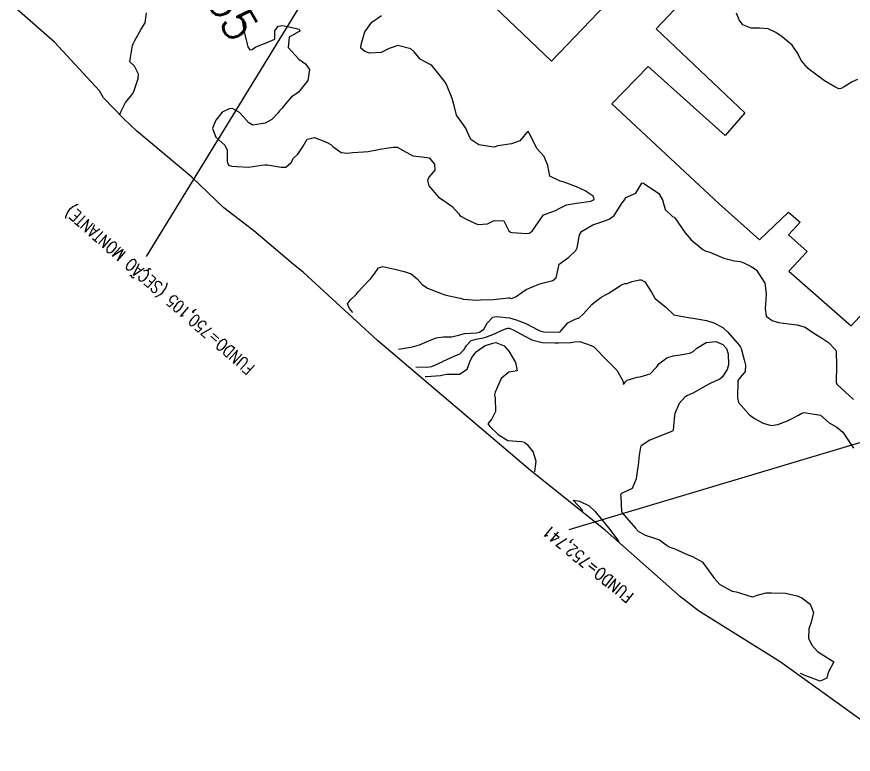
# Model space of a CAD drawing. Header units: metres. Extents: x 307586 to 320046, y 7427249 to 7434250.
# Drawn here: x 318223 to 318324.8, y 7429988.9 to 7430078.7 of the extents above; entities that cross this region are included whole.
import ezdxf
from ezdxf.enums import TextEntityAlignment as Align

# ---------------------------------------------------------------- set-up
doc = ezdxf.new("R2010")
doc.units = ezdxf.units.M
doc.header["$MEASUREMENT"] = 0
doc.linetypes.add('CONTINUO', pattern=[0])
for name, color, linetype in [('Area', 45, 'Continuous'), ('Cotas', 45, 'Continuous'), ('Curvas de Nivel 1m', 11, 'Continuous'), ('Curvas de Nivel 5m', 15, 'Continuous'), ('Edificações', 30, 'Continuous'), ('TEXTO', 45, 'Continuous'), ('Vias Primárias', 230, 'Continuous')]:
    doc.layers.add(name, color=color, linetype=linetype)
doc.styles.add('ROMANS', font='romans', dxfattribs={"height": 0.2})
doc.styles.add('Style-STANDARD', font='STANDARD.shx')

msp = doc.modelspace()

# ---------------------------------------------------------------- linework, layer by layer
at = {"layer": 'Area'}
msp.add_polyline3d([(318331.5, 7429988.89, 757.29), (318315.89, 7430000.13, 759.22), (318305.94, 7430006.34, 758.45), (318303.78, 7430008.06, 759.66), (318294.59, 7430016.17, 758.2), (318285.49, 7430023.45, 759.44), (318266.89, 7430039.24, 757.09), (318257.81, 7430047.58, 755.68), (318256.64, 7430048.5, 755.45), (318251.83, 7430052.59, 755.98), (318248.18, 7430055.4, 755.26), (318244.26, 7430059.16, 755.07), (318237.52, 7430064.78, 755.84), (318236, 7430066.26, 755.43), (318233.51, 7430068.78, 755.1), (318233.03, 7430069.67, 755.19), (318227.53, 7430075.57, 755.21), (318222.95, 7430079.6, 754.85)], dxfattribs=at)
at = {"layer": 'Curvas de Nivel 1m', "flags": 128}
for points, elevation in [([(318325.29, 7430071.03), (318324.67, 7430070.73), (318323.67, 7430070.13), (318323.42, 7430069.98), (318323.27, 7430069.93), (318323.05, 7430069.91), (318322.55, 7430070.14), (318321.28, 7430070.86), (318319.54, 7430072.18), (318319.3, 7430072.38), (318318.47, 7430073.35), (318318.06, 7430074.2), (318317.34, 7430075.2), (318316.14, 7430076.22), (318315.36, 7430076.77), (318314.42, 7430077.18), (318313.36, 7430077.28), (318312.37, 7430077.27), (318311.37, 7430077.7), (318310.9, 7430078.28), (318310.58, 7430079.09)], 756), ([(318263.86, 7430042.65), (318263.47, 7430043.16), (318263.21, 7430043.72), (318263.59, 7430044.21), (318264.26, 7430044.84), (318264.56, 7430045.24), (318264.97, 7430045.66), (318266.08, 7430046.81), (318266.45, 7430047.34), (318267, 7430048.1), (318267.54, 7430048.26), (318269, 7430047.94), (318270.11, 7430047.66), (318270.99, 7430047.36), (318271.71, 7430046.75), (318272.3, 7430046.06), (318272.97, 7430045.63), (318274.73, 7430044.95), (318274.96, 7430044.85), (318275.07, 7430044.82), (318275.61, 7430044.7), (318276.74, 7430044.47), (318276.96, 7430044.41), (318277.34, 7430044.29), (318278.96, 7430044.18), (318279.41, 7430044.21), (318280.96, 7430044.27), (318282.81, 7430044.46), (318282.96, 7430044.44), (318283.21, 7430044.36), (318283.76, 7430044.6), (318284.46, 7430045.1), (318284.97, 7430045.45), (318286.51, 7430046.1), (318286.98, 7430046.25), (318287.23, 7430046.31), (318288.21, 7430046.55), (318288.63, 7430046.9), (318289.01, 7430048.54), (318290.15, 7430049.4), (318291.03, 7430050.22), (318291.18, 7430050.52), (318291.46, 7430052.11), (318291.7, 7430052.51), (318293.07, 7430053.33), (318293.94, 7430053.61), (318295.08, 7430054.02), (318295.7, 7430054.46), (318296.66, 7430056.01), (318296.97, 7430056.44), (318297.02, 7430056.53), (318297.11, 7430056.67), (318298.33, 7430057.21), (318299.05, 7430058.42), (318299.13, 7430058.46), (318299.25, 7430058.42), (318301.11, 7430057.14), (318301.59, 7430056.39), (318301.91, 7430055.21), (318302.77, 7430054.37), (318302.99, 7430054.28), (318303.08, 7430054.18), (318304.32, 7430052.36), (318305.05, 7430051.51), (318306.5, 7430050.33), (318306.85, 7430050.14), (318307.03, 7430050.11), (318307.33, 7430050.01), (318309.02, 7430049.28), (318310.34, 7430048.96), (318311.02, 7430048.86), (318311.46, 7430048.71), (318312.35, 7430048.26), (318312.78, 7430048.02), (318313.01, 7430047.83), (318314.01, 7430046.24), (318314.21, 7430045), (318314.14, 7430044.24), (318314.07, 7430043.12), (318314.21, 7430042.24), (318314.93, 7430041.69), (318315.68, 7430041.47), (318316.93, 7430041.28), (318317.96, 7430041.16), (318318.92, 7430040.88), (318320.01, 7430040.17), (318320.91, 7430039.57), (318321.76, 7430039), (318322.64, 7430038.13), (318322.71, 7430037.95), (318322.76, 7430036.13), (318322.7, 7430034.28), (318322.71, 7430034.13), (318322.75, 7430034.03), (318322.84, 7430033.92), (318324.77, 7430032.11), (318324.82, 7430032.08)], 756), ([(318269.45, 7430038.21), (318270.89, 7430038.45), (318271.15, 7430038.5), (318271.97, 7430038.74), (318272.9, 7430039.13), (318274.02, 7430039.6), (318274.9, 7430039.72), (318275.91, 7430039.7), (318276.91, 7430039.94), (318277.47, 7430040.11), (318278.91, 7430040.2), (318279.3, 7430040.27), (318279.8, 7430040.65), (318280.22, 7430041.35), (318280.93, 7430042.08), (318281.37, 7430042.2), (318282.93, 7430042.02), (318283.75, 7430041.78), (318284.92, 7430041.31), (318286.4, 7430040.57), (318286.74, 7430040.39), (318286.91, 7430040.34), (318287.14, 7430040.33), (318288.91, 7430040.29), (318289.12, 7430040.33), (318289.33, 7430040.54), (318290.04, 7430041.42), (318290.93, 7430041.86), (318291.42, 7430042.02), (318291.95, 7430042.5), (318292.95, 7430043.66), (318293.43, 7430044.01), (318294.08, 7430044.48), (318294.64, 7430044.8), (318294.97, 7430044.97), (318296.58, 7430046.04), (318296.98, 7430046.2), (318297.22, 7430046.2), (318297.88, 7430046.43), (318298.78, 7430046.63), (318298.99, 7430046.63), (318299.4, 7430046.42), (318300.22, 7430045.16), (318300.65, 7430044.4), (318300.96, 7430044.14), (318301.92, 7430043.35), (318302.94, 7430042.37), (318304.94, 7430042), (318305.31, 7430041.97), (318306.93, 7430041.71), (318307.83, 7430041.41), (318308.92, 7430040.85), (318309.53, 7430040.29), (318310.9, 7430038.69), (318311.08, 7430038.46), (318311.15, 7430038.28), (318311.51, 7430036.9), (318311.66, 7430036.27), (318311.63, 7430035.5), (318310.85, 7430034.56), (318310.75, 7430034.38), (318310.73, 7430034.28), (318310.7, 7430032.4), (318310.71, 7430032.28), (318310.81, 7430031.72), (318312.12, 7430030.26), (318312.5, 7430029.96), (318312.79, 7430029.77), (318313.83, 7430029.19), (318314.78, 7430028.92), (318315.6, 7430029.03), (318316.79, 7430029.5), (318317.26, 7430029.73), (318318.13, 7430030.19), (318318.55, 7430030.43), (318318.8, 7430030.49), (318320.79, 7430030.16), (318321.87, 7430029.23), (318322.78, 7430028.69), (318323.51, 7430028.12), (318324.75, 7430026.28), (318324.81, 7430026.17)], 757), ([(318271.56, 7430036.04), (318272.86, 7430036.01), (318273.47, 7430036.11), (318274.82, 7430036.71), (318274.85, 7430036.73), (318274.86, 7430036.74), (318276.22, 7430037.35), (318276.88, 7430037.64), (318277.41, 7430038.15), (318277.72, 7430038.67), (318278.29, 7430039.27), (318278.9, 7430039.42), (318279.93, 7430039.62), (318280.91, 7430040.01), (318282.35, 7430040.62), (318282.76, 7430040.77), (318282.92, 7430040.76), (318283.3, 7430040.61), (318284.9, 7430039.74), (318285.68, 7430039.36), (318286.9, 7430039.02), (318288.46, 7430038.98), (318288.9, 7430038.97), (318290.41, 7430039.01), (318290.9, 7430039.11), (318291.52, 7430039.14), (318292.89, 7430038.67), (318293.2, 7430038.49), (318294.87, 7430036.77), (318295.19, 7430036.47), (318296.03, 7430035.63), (318296.72, 7430034.44), (318296.74, 7430034.34), (318296.84, 7430033.9), (318297.06, 7430034.22), (318297.25, 7430034.44), (318298.47, 7430034.8), (318298.85, 7430034.82), (318300.05, 7430035.21), (318300.86, 7430036.06), (318301.12, 7430036.4), (318302.1, 7430037.15), (318302.88, 7430037.38), (318303.74, 7430037.5), (318304.88, 7430037.7), (318305.3, 7430037.93), (318305.75, 7430038.34), (318306.9, 7430039), (318308.07, 7430039.14), (318308.9, 7430038.79), (318309.35, 7430038.3), (318309.56, 7430037.62), (318309.59, 7430036.29), (318309.44, 7430035.72), (318308.85, 7430034.8), (318308.57, 7430034.57), (318308, 7430034.31), (318307.23, 7430033.93), (318306.84, 7430033.73), (318305.35, 7430032.87), (318304.83, 7430032.64), (318304.6, 7430032.58), (318304.28, 7430032.36), (318303.6, 7430031.58), (318303.07, 7430030.37), (318303.02, 7430030.13), (318302.87, 7430028.37), (318302.85, 7430028.29), (318302.77, 7430028.23), (318301.46, 7430027.69), (318300.76, 7430027.41), (318300.04, 7430027.12), (318298.98, 7430026.42), (318298.89, 7430026.27), (318298.73, 7430025.3), (318298.65, 7430024.49), (318298.64, 7430024.42), (318298.4, 7430022.73), (318298.37, 7430022.42), (318297.87, 7430021.24), (318296.68, 7430020.67), (318296.52, 7430020.6), (318296.47, 7430020.44), (318296.48, 7430020.25), (318296.57, 7430018.44), (318296.65, 7430018.28), (318298.27, 7430016.42), (318298.62, 7430016.05), (318299.48, 7430015.55), (318300.61, 7430015.18), (318301.19, 7430014.98), (318302.02, 7430014.38), (318302.38, 7430014.15), (318302.6, 7430014.08), (318303.07, 7430013.89), (318304.59, 7430013.22), (318305.23, 7430012.98), (318306.4, 7430012.32), (318306.58, 7430012.12), (318307.86, 7430010.31), (318308.55, 7430009.56), (318310.06, 7430008.76), (318310.54, 7430008.65), (318310.84, 7430008.58), (318311.83, 7430008.26), (318312.37, 7430008.09), (318312.53, 7430008.07), (318312.68, 7430008.1), (318313.11, 7430008.24), (318314.21, 7430008.56), (318314.54, 7430008.56), (318314.85, 7430008.54), (318316.54, 7430008.52), (318317.95, 7430008.19), (318318.53, 7430007.92), (318319.53, 7430007.18), (318319.96, 7430006.16), (318319.68, 7430004.97), (318319.38, 7430004.17), (318319.35, 7430003.04), (318319.75, 7430002.16), (318320.45, 7430001.4), (318322.43, 7430000.13), (318321.72, 7429998.84), (318321.57, 7429998.14), (318320.76, 7429997.8), (318319.01, 7429998.44), (318318.37, 7429998.71)], 758), ([(318272.68, 7430034.89), (318272.84, 7430034.89), (318274.55, 7430035.01), (318274.85, 7430035.07), (318275.3, 7430035.15), (318276.85, 7430035.16), (318277.77, 7430035.76), (318278.11, 7430036.67), (318278.34, 7430037.2), (318278.88, 7430037.89), (318279.33, 7430038.21), (318279.97, 7430038.65), (318280.66, 7430038.87), (318280.9, 7430038.95), (318281.28, 7430039.02), (318282.28, 7430038.62), (318282.88, 7430037.95), (318283.68, 7430036.6), (318283.89, 7430035.57), (318282.85, 7430035.42), (318281.93, 7430034.62), (318281.18, 7430032.99), (318281.13, 7430032.64), (318281.21, 7430032.24), (318281.25, 7430030.63), (318280.78, 7430029.71), (318280.29, 7430029.13), (318280.55, 7430028.8), (318281.58, 7430027.81), (318282.75, 7430027.07), (318284.4, 7430026.95), (318284.75, 7430026.88), (318285.11, 7430026.58), (318285.83, 7430025.67), (318286.16, 7430024.57), (318285.99, 7430023.29)], 759), ([(318291.89, 7430018.57), (318290.7, 7430019.83), (318291.48, 7430019.69), (318292.66, 7430019.13), (318293.35, 7430018.48), (318294.63, 7430016.91), (318294.99, 7430016.46), (318296.27, 7430014.78)], 759)]:
    msp.add_lwpolyline(points, dxfattribs=dict(at, elevation=elevation))
at = {"layer": 'Curvas de Nivel 5m', "elevation": 755, "flags": 128}
for points in [[(318235.56, 7430066.84), (318235.65, 7430067.19), (318236.21, 7430068.21), (318236.97, 7430069.17), (318237.1, 7430069.33), (318237.26, 7430069.68), (318237.74, 7430071.16), (318237.78, 7430071.67), (318237.29, 7430072.64), (318236.74, 7430073.18), (318236.79, 7430073.69), (318237.05, 7430075.17), (318237.13, 7430075.36), (318237.33, 7430075.76), (318238.11, 7430077.16), (318238.57, 7430077.94), (318238.75, 7430079.15)], [(318250.22, 7430079.01), (318250.42, 7430077.95), (318250.58, 7430077.01), (318251, 7430075.33), (318251.09, 7430075), (318251.32, 7430074.63), (318251.62, 7430074.69), (318252.08, 7430074.99), (318253.33, 7430075.49), (318254.37, 7430075.92), (318254.39, 7430076.96), (318254.78, 7430077.52), (318255.35, 7430077.62), (318257.03, 7430077.25), (318257.35, 7430077.17), (318257.43, 7430076.93), (318257.34, 7430076.87), (318256.11, 7430076.17), (318255.98, 7430074.94), (318257.3, 7430073.49), (318258.11, 7430072.92), (318258.6, 7430072.23), (318258.38, 7430070.91), (318257.26, 7430069.48), (318256.93, 7430069.26), (318256.4, 7430068.94), (318255.89, 7430068.3), (318255.23, 7430067.51), (318254.96, 7430067.22), (318254.74, 7430066.95), (318254.01, 7430066.17), (318253.21, 7430065.72), (318251.71, 7430065.49), (318251.21, 7430065.76), (318250.09, 7430067.01), (318249.23, 7430067.48), (318248.82, 7430067.44), (318247.95, 7430067.04), (318247.21, 7430066.07), (318246.89, 7430065.37), (318246.77, 7430065.05), (318247.19, 7430064.03), (318248.28, 7430063.03), (318248.58, 7430062.44), (318248.56, 7430061.03), (318248.72, 7430060.6), (318249.15, 7430060.47), (318249.73, 7430060.43), (318251.15, 7430060.37), (318252.77, 7430060.59), (318253.15, 7430060.66), (318253.47, 7430060.65), (318255.15, 7430060.34), (318255.72, 7430060.37), (318256.37, 7430060.94), (318256.66, 7430061.44), (318257.16, 7430061.95), (318257.82, 7430062.92), (318258.33, 7430063.77), (318259.19, 7430063.97), (318260.66, 7430063.41), (318261.18, 7430063.11), (318261.31, 7430063.01), (318261.44, 7430062.88), (318262.46, 7430062.15), (318263.17, 7430062.08), (318263.85, 7430062.16), (318265.17, 7430062.22), (318265.73, 7430062.27), (318267.18, 7430062.56), (318267.4, 7430062.59), (318268.8, 7430062.79), (318269.18, 7430062.81), (318269.26, 7430062.78), (318271.17, 7430061.72), (318272.28, 7430061.63), (318273.16, 7430061.49), (318273.83, 7430060.72), (318273.86, 7430060.01), (318273.14, 7430059.13), (318272.96, 7430058.73), (318273.12, 7430058.08), (318274.3, 7430056.72), (318275.1, 7430056.18), (318275.98, 7430055.58), (318276.77, 7430054.68), (318276.88, 7430054.48), (318277.08, 7430054.34), (318277.76, 7430053.99), (318279.07, 7430053.39), (318280.25, 7430053.47), (318281.08, 7430053.88), (318282.27, 7430053.81), (318282.88, 7430052.61), (318283.06, 7430052.45), (318283.26, 7430052.41), (318285.06, 7430052.27), (318285.32, 7430052.32), (318285.72, 7430052.58), (318287.08, 7430054.56), (318288.56, 7430055.08), (318289.09, 7430055.37), (318289.87, 7430055.76), (318291.1, 7430055.96), (318292.83, 7430056.22), (318293.1, 7430056.33), (318293.2, 7430056.39), (318293.26, 7430056.49), (318293.11, 7430056.82), (318292.15, 7430057.47), (318291.12, 7430057.95), (318289.6, 7430058.54), (318289.13, 7430058.64), (318287.87, 7430059.28), (318287.62, 7430060.56), (318287.17, 7430061.64), (318286.3, 7430062.58), (318285.38, 7430064.41), (318285.3, 7430064.59), (318285.2, 7430064.68), (318285.14, 7430064.65), (318285.06, 7430064.59), (318284.21, 7430063.58), (318283.19, 7430063.19), (318281.51, 7430062.96), (318281.18, 7430062.84), (318281.02, 7430062.81), (318279.19, 7430063.06), (318278.23, 7430063.71), (318277.78, 7430064.68), (318277.61, 7430065.09), (318277.21, 7430065.68), (318276.49, 7430066.7), (318276.24, 7430067.69), (318275.98, 7430068.7), (318275.27, 7430070.41), (318275.1, 7430070.71), (318274.37, 7430071.63), (318273.49, 7430072.73), (318273.3, 7430072.85), (318272.08, 7430073.51), (318271.32, 7430074.38), (318270.95, 7430074.76), (318269.33, 7430075.17), (318268.29, 7430074.8), (318267.32, 7430074.33), (318265.89, 7430074.25), (318265.32, 7430074.44), (318264.86, 7430074.83), (318264.87, 7430075.3), (318265.34, 7430076.83), (318266.19, 7430077.99), (318267.37, 7430078.81)]]:
    msp.add_lwpolyline(points, dxfattribs=at)
at = {"layer": 'Edificações'}
msp.add_lwpolyline([(318307.7, 7430084.52), (318300.79, 7430077.21), (318311.59, 7430066.98), (318309.19, 7430064.23), (318299.81, 7430072.62), (318295.41, 7430068.05), (318308.45, 7430055.88), (318313.37, 7430051.51), (318316.91, 7430054.88), (318318.34, 7430053.68), (318316.91, 7430052.14), (318319.2, 7430050.09), (318316.97, 7430047.69), (318324.52, 7430041.05), (318330.63, 7430047.62), (318333.84, 7430044.88), (318348.17, 7430060.69), (318363.72, 7430076.7), (318368.03, 7430082.03)], dxfattribs=at)
at = {"layer": 'TEXTO', "linetype": 'CONTINUO', "flags": 128}
msp.add_lwpolyline([(318365.14, 7430255.64), (318238.71, 7430049.5)], dxfattribs=at)
at = {"layer": 'TEXTO', "linetype": 'CONTINUO'}
msp.add_polyline3d([(318290.2, 7430016.27, 0), (318565.22, 7430098.59, 0)], dxfattribs=at)
at = {"layer": 'Vias Primárias'}
msp.add_lwpolyline([(318306.97, 7430093.01), (318288.04, 7430073.27), (318281.13, 7430079.87)], dxfattribs=at)
msp.add_lwpolyline([(318306.97, 7430093.01), (318288.04, 7430073.27), (318281.13, 7430079.87)], dxfattribs=at)

# ---------------------------------------------------------------- texts
at = {"layer": 'Cotas', "style": 'Style-STANDARD'}
msp.add_text('755', height=4, rotation=300.4121, dxfattribs=at).set_placement((318248.47, 7430080.38, 755), align=Align.MIDDLE_CENTER)
at = {"layer": 'TEXTO', "extrusion": (-0.008268, 0.009652, 0.999919), "style": 'ROMANS', "width": 0.8}
msp.add_text('FUNDO=750,105 (SEÇÃO MONTANTE)', height=1.5, rotation=138.5699, dxfattribs=at).set_placement((318247.42, 7429708.1, 69839.71))
at = {"layer": 'TEXTO', "extrusion": (-0.007393, 0.005496, 0.999958), "style": 'ROMANS', "width": 0.8}
msp.add_text('FUNDO=752,741', height=1.5, rotation=140.7433, dxfattribs=at).set_placement((318295.13, 7429904.91, 39242.56))

doc.saveas('drawing.dxf')
